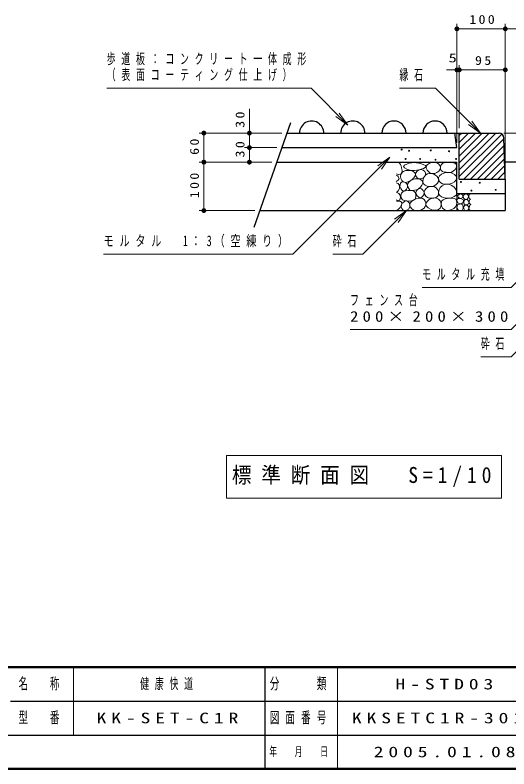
# Model space of a CAD drawing. Units: millimetres on the paper, with parts at other scales. Extents: x -365 to 0, y -12 to 257.
# Drawn here: x -181.6 to -79.6, y 0 to 155.7 of the extents above; entities that cross this region are included whole.
import ezdxf
from ezdxf.enums import TextEntityAlignment as Align

# ---------------------------------------------------------------- set-up
doc = ezdxf.new("R2010")
doc.units = ezdxf.units.MM
doc.layers.add('LY_1', color=7, linetype='Continuous', lineweight=13)
doc.layers.add('LY_2', color=7, linetype='Continuous', lineweight=13)
doc.styles.add('ＭＳ ゴシック', font='')
doc.styles.get('ＭＳ ゴシック').set_extended_font_data('MS Gothic')

# ---------------------------------------------------------------- blocks, each defined once
blk = doc.blocks.new('filled_dot')
at = {"color": 0, "linetype": 'Continuous', "lineweight": -2, "const_width": 1.25}
blk.add_lwpolyline([(-0.625, 0, 1), (0.625, 0, 1)], format="xyb", close=True, dxfattribs=at)

msp = doc.modelspace()

# ---------------------------------------------------------------- linework, layer by layer
at = {"layer": 'LY_1'}
for p, q in [((-90.319, 132.302), (-90.319, 153.836)), ((-90.319, 152.836), (-80.319, 152.836)), ((-80.319, 122.802), (-80.319, 153.836)), ((-80.319, 122.802), (-80.319, 153.836)), ((-80.319, 152.836), (-60.319, 152.836)), ((-90.319, 129.302), (-90.319, 145.362)), ((-89.819, 132.302), (-89.819, 145.362)), ((-80.319, 122.802), (-80.319, 145.362)), ((-92.454, 144.362), (-86.819, 144.362)), ((-89.819, 144.362), (-80.319, 144.362)), ((-133.172, 128.302), (-133.172, 136.321)), ((-114.613, 135.442), (-112.849, 132.965)), ((-112.849, 132.965), (-115.321, 134.736)), ((-112.849, 132.965), (-114.967, 135.089)), ((-85.473, 131.302), (-87.948, 133.069)), ((-85.473, 131.302), (-87.594, 133.423)), ((-87.241, 133.777), (-85.473, 131.302)), ((-126.459, 131.302), (-143.585, 131.302)), ((-142.585, 125.302), (-142.585, 131.302)), ((-89.819, 123.727), (-82.245, 131.302)), ((-89.819, 125.141), (-83.659, 131.302)), ((-89.819, 126.555), (-85.073, 131.302)), ((-89.819, 127.969), (-86.487, 131.302)), ((-89.819, 129.384), (-87.901, 131.302)), ((-89.819, 130.798), (-89.316, 131.302)), ((-89.819, 122.313), (-81.026, 131.106)), ((-80.619, 131.302), (-66.12, 131.302)), ((-88.916, 121.802), (-80.613, 130.105)), ((-127.507, 128.302), (-134.172, 128.302)), ((-133.172, 125.302), (-133.172, 128.302)), ((-87.502, 121.802), (-80.564, 128.739)), ((-106.628, 124.535), (-104.153, 126.302)), ((-104.153, 126.302), (-106.275, 124.181)), ((-104.153, 126.302), (-105.922, 123.828)), ((-86.088, 121.802), (-80.516, 127.373)), ((-128.554, 125.302), (-143.585, 125.302)), ((-142.585, 115.302), (-142.585, 125.302)), ((-90.319, 125.302), (-102.819, 125.302)), ((-90.319, 125.302), (-90.319, 115.302)), ((-84.674, 121.802), (-80.468, 126.007)), ((-83.259, 121.802), (-80.42, 124.641)), ((-81.845, 121.802), (-80.371, 123.275)), ((-80.431, 121.802), (-80.323, 121.909)), ((-90.319, 118.752), (-88.594, 118.752)), ((-90.319, 118.752), (-90.319, 115.302)), ((-132.046, 115.302), (-143.585, 115.302)), ((-103.188, 113.538), (-100.711, 115.302)), ((-100.711, 115.302), (-102.835, 113.184)), ((-90.319, 115.302), (-102.819, 115.302)), ((-100.711, 115.302), (-102.482, 112.83)), ((-90.319, 115.302), (-88.594, 115.302)), ((-137.888, 64.702), (-137.888, 55.902)), ((-81.088, 64.702), (-137.888, 64.702)), ((-81.088, 55.902), (-81.088, 64.702)), ((-137.888, 55.902), (-81.088, 55.902))]:
    msp.add_line(p, q, dxfattribs=at)
at = {"layer": 'LY_1', "lineweight": 25}
for p, q in [((-124.708, 133.452), (-132.255, 111.839)), ((-125.459, 131.302), (-81.619, 131.302)), ((-90.319, 128.302), (-90.719, 131.302)), ((-89.819, 121.802), (-89.819, 131.302)), ((-80.319, 121.802), (-80.619, 130.302)), ((-126.507, 128.302), (-90.319, 128.302)), ((-127.554, 125.302), (-90.319, 125.302)), ((-90.319, 118.802), (-90.319, 125.302)), ((-62.219, 125.302), (-80.443, 125.302)), ((-89.819, 121.802), (-80.319, 121.802)), ((-80.319, 121.802), (-80.319, 115.302)), ((-90.319, 118.802), (-80.319, 118.802)), ((-131.046, 115.302), (-80.319, 115.302))]:
    msp.add_line(p, q, dxfattribs=at)
at = {"layer": 'LY_1'}
for points in [[(-112.849, 132.965), (-120.448, 140.586), (-162.66, 140.586)], [(-85.473, 131.302), (-94.757, 140.586), (-102.187, 140.586)], [(-104.153, 126.302), (-124.198, 106.269), (-163.295, 106.269)], [(-102.767, 122.858), (-102.321, 122.714), (-101.91, 122.728), (-101.682, 123.036), (-101.65, 123.553), (-101.728, 124.131), (-101.817, 124.514), (-101.953, 124.832), (-102.17, 125.067), (-102.488, 125.205), (-102.845, 125.248)], [(-102.845, 121.325), (-102.476, 121.58), (-102.274, 121.922), (-102.442, 122.324), (-102.819, 122.65)], [(-102.793, 119.064), (-102.428, 119.398), (-102.196, 119.844), (-102.157, 120.228), (-102.241, 120.599), (-102.456, 120.883), (-102.845, 121.039)], [(-102.845, 117.531), (-102.616, 117.386), (-102.378, 117.323), (-102.085, 117.545), (-101.951, 118.012), (-102.014, 118.492), (-102.319, 118.83), (-102.741, 119.012)], [(-87.473, 118.701), (-87.675, 118.746), (-87.844, 118.493), (-87.872, 118.077), (-87.742, 117.705), (-87.456, 117.689)], [(-102.819, 115.348), (-102.401, 115.599), (-102.04, 115.972), (-101.814, 116.331), (-101.685, 116.703), (-101.728, 117.011), (-101.993, 117.197), (-102.39, 117.273), (-102.793, 117.271)], [(-87.456, 117.694), (-87.653, 117.582), (-87.759, 117.25), (-87.793, 116.845), (-87.45, 116.53)], [(-100.711, 115.302), (-109.773, 106.269), (-115.968, 106.269)], [(-87.45, 116.53), (-87.664, 116.424), (-87.81, 115.962), (-87.832, 115.563), (-87.636, 115.378), (-87.444, 115.316)], [(-64.415, 114.117), (-79.13, 99.402), (-97.511, 99.402)], [(-70.319, 99.586), (-79.13, 90.776), (-112.384, 90.776)], [(-75.319, 88.878), (-79.13, 85.067), (-85.384, 85.067)]]:
    msp.add_lwpolyline(points, dxfattribs=at)
for points in [[(-98.173, 123.735), (-97.717, 123.846), (-97.232, 124.001), (-96.841, 124.185), (-96.666, 124.385), (-96.794, 124.589), (-97.16, 124.782), (-97.656, 124.952), (-98.173, 125.087), (-98.705, 125.187), (-99.172, 125.218), (-99.633, 125.177), (-100.148, 125.061), (-100.667, 124.894), (-101.112, 124.681), (-101.317, 124.437), (-101.133, 124.149), (-100.643, 123.884), (-100.044, 123.683), (-99.522, 123.584), (-99.054, 123.569), (-98.613, 123.623)], [(-95.808, 123.008), (-95.348, 122.943), (-94.882, 122.976), (-94.431, 123.138), (-94.034, 123.442), (-93.755, 123.844), (-93.678, 124.281), (-93.811, 124.635), (-94.083, 124.94), (-94.431, 125.165), (-94.789, 125.282), (-95.161, 125.305), (-95.549, 125.243), (-96.039, 125.058), (-96.448, 124.774), (-96.666, 124.411), (-96.635, 124.043), (-96.435, 123.663), (-96.137, 123.306)], [(-92.56, 123.242), (-92.181, 123.182), (-91.794, 123.178), (-91.414, 123.25), (-91.053, 123.424), (-90.653, 123.801), (-90.392, 124.264), (-90.352, 124.697), (-90.579, 125.002), (-91.01, 125.189), (-91.56, 125.28), (-92.145, 125.295), (-92.585, 125.26), (-92.976, 125.168), (-93.302, 124.996), (-93.548, 124.723), (-93.698, 124.332), (-93.717, 123.91), (-93.574, 123.554), (-93.295, 123.354), (-92.933, 123.26)], [(-99.524, 121.709), (-99.212, 122.07), (-98.969, 122.482), (-98.901, 122.878), (-99.076, 123.193), (-99.444, 123.423), (-99.93, 123.563), (-100.46, 123.606), (-100.949, 123.55), (-101.376, 123.397), (-101.709, 123.148), (-101.915, 122.8), (-101.97, 122.372), (-101.888, 121.921), (-101.69, 121.52), (-101.395, 121.241), (-100.956, 121.136), (-100.462, 121.227), (-99.968, 121.442)], [(-96.952, 123.372), (-97.297, 123.647), (-97.705, 123.787), (-98.115, 123.712), (-98.494, 123.47), (-98.772, 123.12), (-98.875, 122.722), (-98.756, 122.338), (-98.465, 122.03), (-98.069, 121.865), (-97.529, 121.925), (-97.068, 122.225), (-96.822, 122.67), (-96.833, 123.027)], [(-92.508, 120.77), (-92.11, 120.77), (-91.715, 120.835), (-91.313, 120.978), (-90.826, 121.264), (-90.444, 121.636), (-90.3, 122.043), (-90.463, 122.421), (-90.84, 122.753), (-91.313, 123.005), (-91.748, 123.142), (-92.172, 123.188), (-92.596, 123.149), (-93.028, 123.031), (-93.525, 122.804), (-93.935, 122.482), (-94.145, 122.069), (-94.112, 121.684), (-93.924, 121.307), (-93.626, 121.004), (-93.276, 120.83), (-92.894, 120.76)], [(-100.018, 119.526), (-99.564, 119.474), (-99.106, 119.487), (-98.656, 119.59), (-98.225, 119.812), (-97.848, 120.146), (-97.55, 120.553), (-97.382, 120.973), (-97.394, 121.345), (-97.599, 121.607), (-97.957, 121.774), (-98.415, 121.847), (-98.921, 121.825), (-99.42, 121.709), (-99.849, 121.512), (-100.193, 121.246), (-100.424, 120.925), (-100.512, 120.565), (-100.444, 120.197), (-100.263, 119.84)], [(-96.042, 120.279), (-95.695, 120.249), (-95.345, 120.278), (-95.003, 120.383), (-94.635, 120.613), (-94.329, 120.931), (-94.127, 121.3), (-94.067, 121.683), (-94.17, 122.028), (-94.402, 122.339), (-94.727, 122.601), (-95.107, 122.8), (-95.539, 122.931), (-95.97, 122.961), (-96.379, 122.878), (-96.744, 122.67), (-97.084, 122.273), (-97.299, 121.775), (-97.354, 121.264), (-97.212, 120.825), (-96.901, 120.547), (-96.484, 120.374)], [(-102.123, 120.254), (-101.921, 119.853), (-101.66, 119.49), (-101.343, 119.318), (-101.016, 119.427), (-100.721, 119.739), (-100.536, 120.158), (-100.538, 120.591), (-100.831, 121.006), (-101.295, 121.23), (-101.733, 121.189), (-101.947, 120.954), (-102.066, 120.612)], [(-95.497, 117.863), (-95.06, 117.877), (-94.635, 117.99), (-94.301, 118.227), (-94.14, 118.53), (-94.091, 118.893), (-94.145, 119.266), (-94.325, 119.658), (-94.608, 119.977), (-94.971, 120.201), (-95.393, 120.305), (-95.847, 120.274), (-96.289, 120.122), (-96.673, 119.871), (-96.953, 119.543), (-97.082, 119.162), (-97.012, 118.709), (-96.757, 118.294), (-96.38, 117.993), (-95.947, 117.861)], [(-92.197, 117.837), (-91.763, 117.898), (-91.312, 118.011), (-90.892, 118.182), (-90.555, 118.417), (-90.352, 118.72), (-90.315, 119.065), (-90.411, 119.441), (-90.614, 119.814), (-90.897, 120.15), (-91.345, 120.486), (-91.85, 120.693), (-92.377, 120.76), (-92.893, 120.677), (-93.366, 120.435), (-93.74, 120.064), (-94.006, 119.607), (-94.128, 119.129), (-94.067, 118.694), (-93.846, 118.392), (-93.502, 118.164), (-93.081, 118.002), (-92.63, 117.896)], [(-100.408, 119.448), (-100.932, 119.386), (-101.431, 119.212), (-101.785, 118.876), (-101.898, 118.425), (-101.821, 117.938), (-101.577, 117.551), (-101.17, 117.353), (-100.668, 117.291), (-100.17, 117.269), (-99.689, 117.297), (-99.268, 117.42), (-98.953, 117.681), (-98.776, 118.118), (-98.772, 118.621), (-98.953, 119.058), (-99.237, 119.292), (-99.606, 119.417), (-100.012, 119.461)], [(-98.745, 118.72), (-98.502, 118.378), (-98.2, 118.087), (-97.861, 117.967), (-97.47, 118.137), (-97.172, 118.54), (-97.082, 119.032), (-97.268, 119.47), (-97.646, 119.768), (-98.095, 119.838), (-98.437, 119.682), (-98.69, 119.388), (-98.797, 119.032)], [(-89.747, 117.84), (-90.04, 118.065), (-90.298, 118.29), (-89.877, 118.605), (-89.607, 118.746), (-89.506, 118.746), (-89.123, 118.487), (-89.073, 117.97), (-89.477, 117.801)], [(-89.021, 118.192), (-88.948, 118.48), (-88.609, 118.723), (-88.348, 118.74), (-88.043, 118.559), (-87.89, 118.186), (-88.06, 117.768), (-88.286, 117.609), (-88.563, 117.592), (-88.897, 117.813)], [(-101.681, 116.746), (-101.779, 116.407), (-101.803, 116.054), (-101.707, 115.732), (-101.467, 115.485), (-101.133, 115.346), (-100.772, 115.342), (-100.329, 115.592), (-100.051, 116.043), (-100.018, 116.564), (-100.188, 116.923), (-100.478, 117.187), (-100.824, 117.291), (-101.145, 117.211), (-101.438, 117.006)], [(-99.22, 115.368), (-98.75, 115.293), (-98.271, 115.306), (-97.791, 115.42), (-97.422, 115.588), (-97.093, 115.821), (-96.841, 116.114), (-96.7, 116.46), (-96.701, 116.873), (-96.84, 117.275), (-97.09, 117.603), (-97.422, 117.805), (-97.814, 117.882), (-98.247, 117.853), (-98.701, 117.733), (-99.229, 117.497), (-99.684, 117.183), (-99.992, 116.812), (-100.078, 116.408), (-99.918, 116.021), (-99.598, 115.663)], [(-95.337, 115.368), (-94.921, 115.361), (-94.496, 115.413), (-94.108, 115.546), (-93.804, 115.784), (-93.622, 116.127), (-93.561, 116.537), (-93.614, 116.961), (-93.778, 117.343), (-94.112, 117.689), (-94.559, 117.884), (-95.077, 117.915), (-95.569, 117.799), (-96.034, 117.573), (-96.418, 117.27), (-96.671, 116.922), (-96.74, 116.564), (-96.575, 116.198), (-96.227, 115.87), (-95.785, 115.59)], [(-92.356, 115.316), (-91.861, 115.369), (-91.369, 115.497), (-90.93, 115.73), (-90.589, 116.096), (-90.419, 116.488), (-90.352, 116.918), (-90.397, 117.32), (-90.563, 117.629), (-90.896, 117.811), (-91.339, 117.859), (-91.837, 117.837), (-92.323, 117.794), (-92.773, 117.712), (-93.151, 117.556), (-93.422, 117.291), (-93.568, 116.823), (-93.522, 116.285), (-93.292, 115.81), (-93.025, 115.571), (-92.702, 115.412)], [(-89.729, 116.727), (-90.089, 116.928), (-90.311, 117.406), (-90.103, 117.801), (-89.514, 117.801), (-88.966, 117.552), (-88.994, 116.997), (-89.306, 116.734)], [(-88.648, 117.53), (-88.184, 117.57), (-87.794, 117.117), (-88.009, 116.597), (-88.411, 116.49), (-88.812, 116.603), (-88.897, 116.976), (-88.908, 117.27)], [(-89.595, 115.31), (-89.969, 115.345), (-90.302, 115.893), (-90.212, 116.51), (-89.602, 116.711), (-89.116, 116.461), (-88.992, 115.802), (-89.227, 115.421)], [(-88.705, 116.399), (-88.19, 116.45), (-87.89, 116.167), (-87.851, 115.777), (-88.009, 115.427), (-88.32, 115.308), (-88.512, 115.313), (-88.84, 115.449), (-88.965, 116.003)]]:
    msp.add_lwpolyline(points, close=True, dxfattribs=at)
for centre in [(-101.725, 127.89), (-100.195, 127.671), (-95.716, 127.726), (-91.947, 127.562), (-100.905, 125.978), (-97.901, 125.978), (-94.733, 125.814), (-90.473, 125.978), (-89.49, 121.226), (-85.611, 121.062), (-87.305, 119.423), (-82.279, 119.587)]:
    msp.add_circle(centre, 0.1, dxfattribs=at)
at = {"layer": 'LY_1', "lineweight": 25}
for centre, radius, start, end in [((-120.319, 131.302), 2.5, 359.09467, 179.99984), ((-111.819, 131.302), 2.5, 359.09467, 179.99984), ((-103.319, 131.302), 2.5, 0.00002, 179.99998), ((-94.819, 131.302), 2.5, 0.00002, 179.99998), ((-81.619, 130.302), 1, 0.00002, 90)]:
    msp.add_arc(centre, radius, start, end, dxfattribs=at)
at = {"layer": 'LY_2', "lineweight": 50}
for p, q in [((-365, 21), (0, 21)), ((-365, 0), (0, 0))]:
    msp.add_line(p, q, dxfattribs=at)
at = {"layer": 'LY_2'}
for p, q in [((-169.5, 21), (-169.5, 7)), ((-115, 21), (-115, 0))]:
    msp.add_line(p, q, dxfattribs=at)
at = {"layer": 'LY_2', "color": 211, "lineweight": 25}
for p, q in [((-130, 21), (-130, 0)), ((-182.5, 14), (-70, 14)), ((-237.5, 7), (0, 7))]:
    msp.add_line(p, q, dxfattribs=at)

# ---------------------------------------------------------------- block references
at = {"layer": 'LY_1', "xscale": 0.4, "yscale": 0.4}
for p in [(-90.319, 152.836), (-80.319, 152.836), (-89.819, 144.362), (-89.819, 144.362)]:
    msp.add_blockref('filled_dot', p, dxfattribs=at)
for p, rotation in [((-80.319, 152.836), 180), ((-90.319, 144.362), 180), ((-80.319, 144.362), 180), ((-142.585, 131.302), 270), ((-133.172, 131.302), 270), ((-133.172, 128.302), 270), ((-133.172, 128.302), 90), ((-142.585, 125.302), 270), ((-142.585, 125.302), 90), ((-133.172, 125.302), 90), ((-142.585, 115.302), 90)]:
    msp.add_blockref('filled_dot', p, dxfattribs=dict(at, rotation=rotation))

# ---------------------------------------------------------------- texts
at = {"layer": 'LY_1', "style": 'ＭＳ ゴシック', "width": 1.35}
msp.add_text('5', height=1.833, dxfattribs=at).set_placement((-91.18, 145.362), align=Align.BOTTOM_CENTER)
at = {"layer": 'LY_1', "style": 'ＭＳ ゴシック'}
for s, insert, char_height, attachment_point in [('\\T1.33;\\W1.15;100', (-84.891, 153.836), 1.833, 8), ('\\T1.64;\\W0.6;歩道板：コンクリート一体成形', (-162.66, 146.536), 2.199, 4), ('\\T1.34;\\W1.15;95', (-84.653, 145.362), 1.833, 8), ('\\T1.64;\\W0.6;（表面コーティング仕上げ）', (-162.66, 143.236), 2.199, 4), ('\\T1.64;\\W0.6;縁石', (-102.187, 143.236), 2.199, 4), ('\\T1.56;\\W0.7;モルタル\u30001：3（空練り）', (-163.295, 108.919), 2.199, 4), ('\\T1.64;\\W0.6;砕石', (-115.968, 108.919), 2.199, 4), ('\\T1.64;\\W0.6;モルタル充填', (-97.511, 102.052), 2.199, 4), ('\\T1.64;\\W0.6;フェンス台', (-112.384, 96.726), 2.199, 4), ('\\T1.5;\\W1.15;200×200×300', (-112.384, 93.426), 2.199, 4), ('\\T1.64;\\W0.6;砕石', (-85.384, 87.717), 2.199, 4), ('\\T1.5;\\W0.9;標準断面図\u3000S=1/10', (-109.488, 60.302), 3.299, 5), ('\\T1.64;\\W0.6;健康快道', (-155.75, 17.5), 2.199, 4), ('\\T1.5;\\W1.35;H-STD03', (-103, 17.5), 2.199, 4), ('\\T1.5;\\W1.35;KK-SET-C1R', (-164.75, 10.5), 2.199, 4), ('\\T1.5;\\W1.35;KKSETC1R-301D', (-112, 10.5), 2.199, 4), ('\\T1.5;\\W1.35;2005.01.08', (-107.5, 3.5), 2.199, 4)]:
    msp.add_mtext(s, dxfattribs=dict(at, insert=insert, char_height=char_height, attachment_point=attachment_point))
at = {"layer": 'LY_1', "char_height": 1.833, "attachment_point": 8, "rotation": 90, "style": 'ＭＳ ゴシック'}
for s, insert in [('\\T1.34;\\W1.15;30', (-134.172, 134.321)), ('\\T1.34;\\W1.15;60', (-143.585, 128.73)), ('\\T1.34;\\W1.15;30', (-134.172, 128.196)), ('\\T1.33;\\W1.15;100', (-143.585, 120.73))]:
    msp.add_mtext(s, dxfattribs=dict(at, insert=insert))
at = {"layer": 'LY_2', "color": 4, "attachment_point": 5, "style": 'ＭＳ ゴシック'}
for s, insert, char_height in [('\\T1.64;\\W0.6;名\u3000称', (-176, 17.5), 2.346), ('\\T1.64;\\W0.6;分\u3000\u3000類', (-122.5, 17.5), 2.346), ('\\T1.64;\\W0.6;型\u3000番', (-176, 10.5), 2.346), ('\\T1.64;\\W0.6;図面番号', (-122.5, 10.5), 2.346), ('\\T1.64;\\W0.6;年\u3000月\u3000日', (-122.5, 3.5), 1.906)]:
    msp.add_mtext(s, dxfattribs=dict(at, insert=insert, char_height=char_height))

doc.saveas('drawing.dxf')
